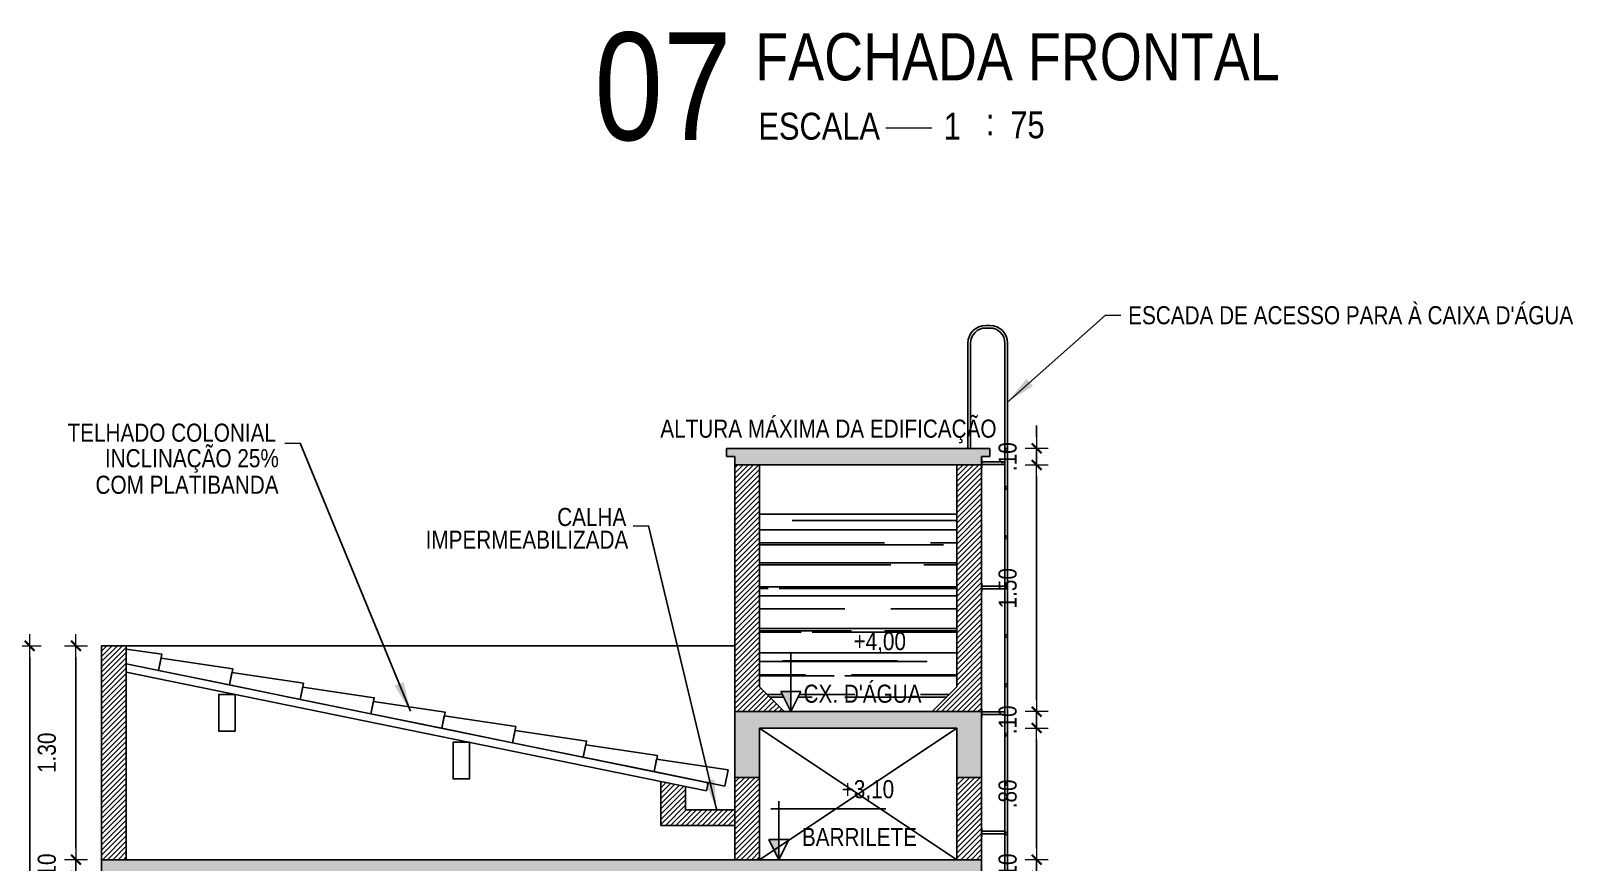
# Model space of a CAD drawing. Header units: millimetres. Extents: x -178 to 521, y -135 to 750.
# Drawn here: x -82.74 to -73.36, y 729.73 to 734.78 of the extents above; entities that cross this region are included whole.
import ezdxf
from ezdxf.enums import TextEntityAlignment as Align

# ---------------------------------------------------------------- set-up
doc = ezdxf.new("R2010")
doc.units = ezdxf.units.MM
doc.header["$LTSCALE"] = 20
doc.header["$MEASUREMENT"] = 0
doc.header["$PDSIZE"] = -5
doc.linetypes.add('HIDDEN2', pattern=[0.1875, 0.125, -0.0625])
doc.layers.get('0').update_dxf_attribs({"linetype": 'CONTINUOUS'})
doc.layers.get('Defpoints').update_dxf_attribs({"linetype": 'CONTINUOUS'})
for name, color, linetype, lineweight in [('A - V2', 4, 'CONTINUOUS', 20), ('E-Cta-W', 7, 'CONTINUOUS', 20), ('E-Pen-C', 4, 'CONTINUOUS', 15), ('E-Pen-G', 3, 'CONTINUOUS', 30), ('E-Txt-W', 7, 'CONTINUOUS', 20)]:
    doc.layers.add(name, color=color, linetype=linetype, lineweight=lineweight)
for name, color, linetype in [('COTA', 7, 'CONTINUOUS'), ('E-hatch', 8, 'CONTINUOUS'), ('E-pen-y', 2, 'CONTINUOUS'), ('E-txt-g', 3, 'CONTINUOUS'), ('E-TXT-Y', 2, 'CONTINUOUS'), ('V2', 11, 'CONTINUOUS')]:
    doc.layers.add(name, color=color, linetype=linetype)
doc.styles.add('F2', font='ARIALN.TTF')
doc.styles.add('REG60', font='romans.shx', dxfattribs={"width": 0.8, "height": 0.15})
doc.styles.add('REG80', font='romans.shx', dxfattribs={"width": 0.8, "height": 0.2})
doc.dimstyles.new('DIMENSION-1', dxfattribs={"dimtxt": 0.11, "dimasz": 0.07, "dimexe": 1, "dimexo": 0, "dimgap": 0.12, "dimtad": 1, "dimzin": 7, "dimdsep": 46, "dimtxsty": 'F2', "dimblk1": 'TRACO', "dimblk2": 'TRACO', "dimsah": 1, "dimcen": 1, "dimse1": 1, "dimse2": 1, "dimclrd": 256, "dimclre": 256, "dimclrt": 6, "dimadec": 0, "dimazin": 0, "dimtfac": 1, "dimtix": 1, "dimtmove": 2, "dimatfit": 3, "dimldrblk": 'TRACO', "dimfxl": 1, "dimtolj": 1, "dimtzin": 0, "dimarcsym": 0})
doc.dimstyles.get("Standard").update_dxf_attribs({"dimtxt": 0.18, "dimasz": 0.18, "dimexe": 0.18, "dimexo": 0.0625, "dimgap": 0.09, "dimtad": 0, "dimtih": 1, "dimtoh": 1, "dimdec": 4, "dimzin": 0, "dimdsep": 46, "dimtxsty": 'Standard', "dimcen": 0.09, "dimadec": 0, "dimazin": 0, "dimtfac": 1, "dimtdec": 4, "dimtofl": 0, "dimtmove": 0, "dimatfit": 3, "dimfxl": 1, "dimtolj": 1, "dimtzin": 0, "dimarcsym": 0})

# ---------------------------------------------------------------- blocks, each defined once
blk = doc.blocks.new('TXT-AMB75')
at = {"layer": 'E-txt-g', "style": 'REG80', "width": 0.8, "flags": 8}
blk.add_attdef('TXT', text='', height=0.2, dxfattribs=at).set_placement((0.005, 0.296), align=Align.CENTER)
at = {"layer": 'E-Txt-W', "style": 'REG60', "width": 0.8, "flags": 8}
blk.add_attdef('TXT', text='', height=0.15, dxfattribs=at).set_placement((0.005, 0.027), align=Align.CENTER)
blk = doc.blocks.new('TRACO')
at = {"layer": 'E-Pen-C'}
for p, q in [((-1, 0), (1, 0)), ((0, 1), (0, -1))]:
    blk.add_line(p, q, dxfattribs=at)
at = {"layer": 'E-Pen-G'}
blk.add_line((-0.42, -0.42), (0.42, 0.42), dxfattribs=at)
blk = doc.blocks.new('*D469')
at = {"linetype": 'Continuous', "lineweight": -2}
for p, q in [((-82.4618, 729.8132), (-82.4618, 729.8832)), ((-82.4618, 729.6432), (-82.4618, 729.7432)), ((-82.4618, 729.5732), (-82.4618, 729.5032))]:
    blk.add_line(p, q, dxfattribs=at)
at = {"layer": 'Defpoints', "color": 0, "linetype": 'Continuous'}
for p in [(-82.4618, 729.7432), (-82.3054, 729.7432), (-82.1554, 729.6432)]:
    blk.add_point(p, dxfattribs=at)
at = {"linetype": 'Continuous', "lineweight": -2, "xscale": 0.07, "yscale": 0.07, "zscale": 0.07}
for p, rotation in [((-82.4618, 729.7432), 270), ((-82.4618, 729.6432), 90)]:
    blk.add_blockref('TRACO', p, dxfattribs=dict(at, rotation=rotation))
at = {"color": 6, "linetype": 'Continuous', "insert": (-82.638, 729.6932), "char_height": 0.11, "attachment_point": 5, "rotation": 90, "style": 'F2'}
blk.add_mtext('\\A1;.10', dxfattribs=at)
blk = doc.blocks.new('*D470')
at = {"linetype": 'Continuous', "lineweight": -2}
blk.add_line((-82.4618, 729.8132), (-82.4618, 730.9732), dxfattribs=at)
at = {"layer": 'Defpoints', "color": 0, "linetype": 'Continuous'}
for p in [(-82.4618, 731.0432), (-82.3054, 731.0432), (-82.3054, 729.7432)]:
    blk.add_point(p, dxfattribs=at)
at = {"linetype": 'Continuous', "lineweight": -2, "xscale": 0.07, "yscale": 0.07, "zscale": 0.07}
for p, rotation in [((-82.4618, 731.0432), 90), ((-82.4618, 729.7432), 270)]:
    blk.add_blockref('TRACO', p, dxfattribs=dict(at, rotation=rotation))
at = {"color": 6, "linetype": 'Continuous', "insert": (-82.638, 730.3932), "char_height": 0.11, "attachment_point": 5, "rotation": 90, "style": 'F2'}
blk.add_mtext('\\A1;1.30', dxfattribs=at)
blk = doc.blocks.new('*D471')
at = {"linetype": 'Continuous', "lineweight": -2}
blk.add_line((-82.7421, 730.9732), (-82.7421, 726.7132), dxfattribs=at)
at = {"layer": 'Defpoints', "color": 0, "linetype": 'Continuous'}
for p in [(-82.3054, 731.0432), (-82.7421, 726.6432), (-82.3054, 726.6432)]:
    blk.add_point(p, dxfattribs=at)
at = {"linetype": 'Continuous', "lineweight": -2, "xscale": 0.07, "yscale": 0.07, "zscale": 0.07}
for p, rotation in [((-82.7421, 731.0432), 90), ((-82.7421, 726.6432), 270)]:
    blk.add_blockref('TRACO', p, dxfattribs=dict(at, rotation=rotation))
at = {"color": 6, "linetype": 'Continuous', "insert": (-82.9183, 728.8432), "char_height": 0.11, "attachment_point": 5, "rotation": 90, "style": 'F2'}
blk.add_mtext('\\A1;4.40', dxfattribs=at)
blk = doc.blocks.new('*D474')
at = {"linetype": 'Continuous', "lineweight": -2}
for p, q in [((-76.6207, 729.8132), (-76.6207, 729.8832)), ((-76.6207, 729.6432), (-76.6207, 729.7432)), ((-76.6207, 729.5732), (-76.6207, 729.5032))]:
    blk.add_line(p, q, dxfattribs=at)
at = {"layer": 'Defpoints', "color": 0, "linetype": 'Continuous'}
for p in [(-77.1054, 729.7432), (-76.6207, 729.7432), (-77.1054, 729.6432)]:
    blk.add_point(p, dxfattribs=at)
at = {"linetype": 'Continuous', "lineweight": -2, "xscale": 0.07, "yscale": 0.07, "zscale": 0.07}
for p, rotation in [((-76.6207, 729.7432), 270), ((-76.6207, 729.6432), 90)]:
    blk.add_blockref('TRACO', p, dxfattribs=dict(at, rotation=rotation))
at = {"color": 6, "linetype": 'Continuous', "insert": (-76.7968, 729.6932), "char_height": 0.11, "attachment_point": 5, "rotation": 90, "style": 'F2'}
blk.add_mtext('\\A1;.10', dxfattribs=at)
blk = doc.blocks.new('*D475')
at = {"linetype": 'Continuous', "lineweight": -2}
blk.add_line((-76.6207, 729.8132), (-76.6207, 730.4732), dxfattribs=at)
at = {"layer": 'Defpoints', "color": 0, "linetype": 'Continuous'}
for p in [(-77.1054, 730.5432), (-76.6207, 730.5432), (-77.1054, 729.7432)]:
    blk.add_point(p, dxfattribs=at)
at = {"linetype": 'Continuous', "lineweight": -2, "xscale": 0.07, "yscale": 0.07, "zscale": 0.07}
for p, rotation in [((-76.6207, 730.5432), 90), ((-76.6207, 729.7432), 270)]:
    blk.add_blockref('TRACO', p, dxfattribs=dict(at, rotation=rotation))
at = {"color": 6, "linetype": 'Continuous', "insert": (-76.7968, 730.1432), "char_height": 0.11, "attachment_point": 5, "rotation": 90, "style": 'F2'}
blk.add_mtext('\\A1;.80', dxfattribs=at)
blk = doc.blocks.new('*D476')
at = {"linetype": 'Continuous', "lineweight": -2}
for p, q in [((-76.6207, 730.7132), (-76.6207, 730.7832)), ((-76.6207, 730.5432), (-76.6207, 730.6432)), ((-76.6207, 730.4732), (-76.6207, 730.4032))]:
    blk.add_line(p, q, dxfattribs=at)
at = {"layer": 'Defpoints', "color": 0, "linetype": 'Continuous'}
for p in [(-77.1054, 730.6432), (-76.6207, 730.6432), (-77.1054, 730.5432)]:
    blk.add_point(p, dxfattribs=at)
at = {"linetype": 'Continuous', "lineweight": -2, "xscale": 0.07, "yscale": 0.07, "zscale": 0.07}
for p, rotation in [((-76.6207, 730.6432), 270), ((-76.6207, 730.5432), 90)]:
    blk.add_blockref('TRACO', p, dxfattribs=dict(at, rotation=rotation))
at = {"color": 6, "linetype": 'Continuous', "insert": (-76.7968, 730.5932), "char_height": 0.11, "attachment_point": 5, "rotation": 90, "style": 'F2'}
blk.add_mtext('\\A1;.10', dxfattribs=at)
blk = doc.blocks.new('*D477')
at = {"linetype": 'Continuous', "lineweight": -2}
blk.add_line((-76.6207, 730.7132), (-76.6207, 732.0732), dxfattribs=at)
at = {"layer": 'Defpoints', "color": 0, "linetype": 'Continuous'}
for p in [(-76.9554, 732.1432), (-76.6207, 732.1432), (-77.1054, 730.6432)]:
    blk.add_point(p, dxfattribs=at)
at = {"linetype": 'Continuous', "lineweight": -2, "xscale": 0.07, "yscale": 0.07, "zscale": 0.07}
for p, rotation in [((-76.6207, 732.1432), 90), ((-76.6207, 730.6432), 270)]:
    blk.add_blockref('TRACO', p, dxfattribs=dict(at, rotation=rotation))
at = {"color": 6, "linetype": 'Continuous', "insert": (-76.7968, 731.3932), "char_height": 0.11, "attachment_point": 5, "rotation": 90, "style": 'F2'}
blk.add_mtext('\\A1;1.50', dxfattribs=at)
blk = doc.blocks.new('*D478')
at = {"linetype": 'Continuous', "lineweight": -2}
for p, q in [((-76.6207, 732.3132), (-76.6207, 732.3832)), ((-76.6207, 732.1432), (-76.6207, 732.2432)), ((-76.6207, 732.0732), (-76.6207, 732.0032))]:
    blk.add_line(p, q, dxfattribs=at)
at = {"layer": 'Defpoints', "color": 0, "linetype": 'Continuous'}
for p in [(-76.9054, 732.2432), (-76.6207, 732.2432), (-76.9554, 732.1432)]:
    blk.add_point(p, dxfattribs=at)
at = {"linetype": 'Continuous', "lineweight": -2, "xscale": 0.07, "yscale": 0.07, "zscale": 0.07}
for p, rotation in [((-76.6207, 732.2432), 270), ((-76.6207, 732.1432), 90)]:
    blk.add_blockref('TRACO', p, dxfattribs=dict(at, rotation=rotation))
at = {"color": 6, "linetype": 'Continuous', "insert": (-76.7968, 732.1932), "char_height": 0.11, "attachment_point": 5, "rotation": 90, "style": 'F2'}
blk.add_mtext('\\A1;.10', dxfattribs=at)
blk = doc.blocks.new('IND_DES')
at = {"layer": 'E-Txt-W', "color": 7}
blk.add_line((0.0269, -0.2428), (0.1984, -0.2428), dxfattribs=at)
at = {"layer": 'E-txt-g', "color": 7, "style": 'F2'}
for s, p in [('ESCALA', (-0.4463, -0.2864)), ('1', (0.2426, -0.2864)), (':', (0.3988, -0.2706))]:
    blk.add_text(s, height=0.1, dxfattribs=at).set_placement(p)
blk.add_attdef('ESCALA', (0.4897, -0.2812), '', height=0.1, dxfattribs=at)
at = {"layer": 'E-Txt-W', "color": 6, "style": 'F2'}
blk.add_attdef('00', text='', height=0.4, dxfattribs=at).set_placement((-0.7083, -0.2881), align=Align.CENTER)
at = {"layer": 'E-TXT-Y', "color": 7, "style": 'F2'}
for tag, p in [('PROJETO', (-0.4563, 0.1829)), ('DESENHO', (-0.4582, -0.0658))]:
    blk.add_attdef(tag, p, '', height=0.175, dxfattribs=at)

msp = doc.modelspace()

# ---------------------------------------------------------------- hatches: boundary and pattern name
at = {"layer": 'COTA', "linetype": 'Continuous'}
h = msp.add_hatch(dxfattribs=at)
h.set_pattern_fill('AR-RROOF', color=8, scale=0.2, style=0)
h.set_pattern_definition([(0, (-2.1268, -9.25227), (0.44, 0.2), [3, -0.4, 1, -0.2]), (0, (-1.8608, -9.15227), (-0.2, 0.266), [0.6, -0.066, 1.2, -0.15]), (0, (-2.0268, -9.08227), (1.04, 0.134), [1.6, -0.28, 0.8, -0.2])])
h.paths.add_polyline_path([(-78.3054, 731.8432), (-78.3054, 730.7932), (-78.1554, 730.6432), (-78.1159, 730.6432), (-78.1768, 730.7651), (-78.0549, 730.7651), (-78.1159, 730.6432), (-77.2554, 730.6432), (-77.1054, 730.7932), (-77.1054, 731.8432)])
h.paths.add_polyline_path([(-77.7671, 730.9621), (-77.3821, 730.9621), (-77.3821, 731.1604), (-77.7671, 731.1604)], flags=24)
h.paths.add_polyline_path([(-78.0732, 730.6602), (-77.2854, 730.6602), (-77.2854, 730.8708), (-78.0732, 730.8708)], flags=24)
at = {"layer": 'E-hatch'}
h = msp.add_hatch(dxfattribs=at)
h.set_pattern_fill('ANSI38', color=256, scale=0.18, style=0)
h.set_pattern_definition([(45, (-2.126806, -9.252268), (-0.0159099026, 0.0159099026), []), (135, (-2.126806, -9.252268), (-0.0477297077, 0.0159099026), [0.05625, -0.03375])])
h.paths.add_polyline_path([(-78.4554, 729.6432), (-78.4554, 729.3432), (-78.3054, 729.3432), (-78.3054, 729.6432), (-77.1054, 729.6432), (-77.1054, 729.3432), (-76.9554, 729.3432), (-76.9554, 729.7432), (-82.3054, 729.7432), (-82.3054, 729.3432), (-82.1554, 729.3432), (-82.1554, 729.6432), (-81.2554, 729.6432), (-81.2554, 729.3432), (-81.1054, 729.3432), (-81.1054, 729.6432)])
h.paths.add_polyline_path([(-78.3054, 730.5432), (-77.1054, 730.5432), (-77.1054, 730.2432), (-76.9554, 730.2432), (-76.9554, 730.6432), (-78.4554, 730.6432), (-78.4554, 730.2432), (-78.3054, 730.2432)])
h.paths.add_polyline_path([(-76.9554, 732.1432), (-76.9554, 732.1932), (-76.9054, 732.1932), (-76.9054, 732.2432), (-78.5054, 732.2432), (-78.5054, 732.1932), (-78.4554, 732.1932), (-78.4554, 732.1432)])
h = msp.add_hatch(dxfattribs=at)
h.set_pattern_fill('ANSI31', color=256, scale=0.18, style=0)
h.set_pattern_definition([(45, (-2.126806, -9.252268), (-0.0159099026, 0.0159099026), [])])
h.paths.add_polyline_path([(-81.1054, 729.3432), (-81.2554, 729.3432), (-81.2554, 726.6432), (-81.1054, 726.6432)])
h.paths.add_polyline_path([(-82.1554, 729.3432), (-82.3054, 729.3432), (-82.3054, 726.6432), (-82.1554, 726.6432)])
h.paths.add_polyline_path([(-82.1554, 731.0432), (-82.3054, 731.0432), (-82.3054, 729.7432), (-82.1554, 729.7432)])
h.paths.add_polyline_path([(-78.3054, 732.1432), (-78.4554, 732.1432), (-78.4554, 730.6432), (-78.1554, 730.6432), (-78.3054, 730.7932)])
h.paths.add_polyline_path([(-76.9554, 732.1432), (-77.1054, 732.1432), (-77.1054, 730.7932), (-77.2554, 730.6432), (-76.9554, 730.6432)])
h.paths.add_polyline_path([(-76.9554, 730.2432), (-77.1054, 730.2432), (-77.1054, 729.7432), (-76.9554, 729.7432)])
h.paths.add_polyline_path([(-78.3054, 730.2432), (-78.4554, 730.2432), (-78.4554, 729.7432), (-78.3054, 729.7432)])
h.paths.add_polyline_path([(-78.4554, 730.0462), (-78.7554, 730.0462), (-78.7554, 730.1882), (-78.9054, 730.2189), (-78.9054, 729.952), (-78.4554, 729.952)])
h.paths.add_polyline_path([(-78.3054, 729.3432), (-78.4554, 729.3432), (-78.4554, 726.6432), (-78.3054, 726.6432)])
h.paths.add_polyline_path([(-76.9554, 729.3432), (-77.1054, 729.3432), (-77.1054, 729.1432), (-76.9554, 729.1432)])
h.paths.add_polyline_path([(-76.9554, 728.6432), (-77.1054, 728.6432), (-77.1054, 727.4363), (-77.1054, 727.4363), (-77.1054, 727.3868), (-77.1054, 726.6432), (-76.9554, 726.6432)])
h.paths.add_polyline_path([(-75.3054, 729.5432), (-75.5054, 729.5432), (-75.5054, 729.4932), (-75.4554, 729.4932), (-75.4554, 726.5432), (-75.3054, 726.5432)])

# ---------------------------------------------------------------- linework, layer by layer
at = {"color": 5, "linetype": 'Continuous'}
for p, q in [((-78.5054, 732.2432), (-76.9054, 732.2432)), ((-78.5054, 732.1932), (-78.5054, 732.2432)), ((-76.9054, 732.1932), (-76.9054, 732.2432)), ((-78.5054, 732.1932), (-78.4554, 732.1932)), ((-78.4554, 729.7432), (-78.4554, 732.1932)), ((-78.4554, 732.1432), (-76.9554, 732.1432)), ((-78.3054, 730.7932), (-78.3054, 732.1432)), ((-77.1054, 730.7932), (-77.1054, 732.1432)), ((-76.9554, 729.1432), (-76.9554, 732.1932)), ((-76.9554, 732.1932), (-76.9054, 732.1932)), ((-82.3054, 726.6432), (-82.3054, 731.0432)), ((-82.3054, 731.0432), (-82.1554, 731.0432)), ((-82.1554, 729.7432), (-82.1554, 731.0432)), ((-78.3054, 730.7932), (-78.1554, 730.6432)), ((-77.1054, 730.7932), (-77.2554, 730.6432)), ((-78.4554, 730.6432), (-76.9554, 730.6432)), ((-78.3054, 729.7432), (-78.3054, 730.5432)), ((-78.3054, 730.5432), (-77.1054, 730.5432)), ((-77.1054, 729.7432), (-77.1054, 730.5432)), ((-78.9054, 730.2189), (-78.9054, 729.952)), ((-78.7554, 730.1882), (-78.7554, 730.0462)), ((-78.4554, 730.2432), (-78.3054, 730.2432)), ((-77.1054, 730.2432), (-76.9554, 730.2432)), ((-78.7554, 730.0462), (-78.4554, 730.0462)), ((-78.9054, 729.952), (-78.4554, 729.952)), ((-82.3054, 729.7432), (-76.9554, 729.7432))]:
    msp.add_line(p, q, dxfattribs=at)
at = {"color": 7, "linetype": 'Continuous'}
for p, q in [((-78.3054, 731.8432), (-77.1054, 731.8432)), ((-82.1554, 731.0432), (-78.4554, 731.0432))]:
    msp.add_line(p, q, dxfattribs=at)
at = {"color": 2, "linetype": 'Continuous'}
msp.add_line((-82.1554, 729.7432), (-82.1554, 731.0432), dxfattribs=at)
for p, q in [((-78.1654, 730.9522), (-77.4662, 730.9522)), ((-78.1159, 730.9982), (-78.1159, 730.6432)), ((-78.1768, 730.7651), (-78.1159, 730.6432)), ((-78.1768, 730.7651), (-78.0549, 730.7651)), ((-78.1159, 730.6432), (-78.0549, 730.7651)), ((-78.1878, 730.0982), (-78.1878, 729.7432)), ((-78.2373, 730.0522), (-77.5382, 730.0522)), ((-78.2488, 729.8651), (-78.1878, 729.7432)), ((-78.2488, 729.8651), (-78.1268, 729.8651)), ((-78.1878, 729.7432), (-78.1268, 729.8651))]:
    msp.add_line(p, q)
at = {"color": 8, "linetype": 'HIDDEN2'}
for p, q in [((-78.3054, 730.5432), (-77.1054, 729.7432)), ((-77.1054, 730.5432), (-78.3054, 729.7432))]:
    msp.add_line(p, q, dxfattribs=at)
at = {"color": 6, "linetype": 'Continuous'}
msp.add_line((-78.6171, 730.211), (-78.6271, 730.162), dxfattribs=at)
for points in [[(-81.959, 730.8936), (-81.9389, 730.9916), (-82.1554, 731.0239)], [(-82.1554, 730.9337), (-81.8401, 730.8693)], [(-81.5286, 730.8057), (-81.5086, 730.9037), (-81.9436, 730.9686), (-81.959, 730.8936), (-81.5286, 730.8057)], [(-81.0983, 730.7178), (-81.0783, 730.8158), (-81.5133, 730.8807), (-81.5286, 730.8057), (-81.0983, 730.7178)], [(-80.6679, 730.6299), (-80.6479, 730.7279), (-81.0829, 730.7929), (-81.0983, 730.7178), (-80.6679, 730.6299)], [(-80.2376, 730.542), (-80.2176, 730.64), (-80.6526, 730.705), (-80.6679, 730.6299), (-80.2376, 730.542)], [(-79.8072, 730.4541), (-79.7872, 730.5521), (-80.2222, 730.6171), (-80.2376, 730.542), (-79.8072, 730.4541)], [(-79.3769, 730.3662), (-79.3569, 730.4642), (-79.7919, 730.5292), (-79.8072, 730.4541), (-79.3769, 730.3662)], [(-78.9465, 730.2783), (-78.9265, 730.3763), (-79.3616, 730.4413), (-79.3769, 730.3662), (-78.9465, 730.2783)]]:
    msp.add_lwpolyline(points)
at = {"color": 7}
msp.add_lwpolyline([(-78.5162, 730.1904), (-78.4962, 730.2884), (-78.9312, 730.3534), (-78.9465, 730.2783), (-78.5162, 730.1904)], dxfattribs=at)
for points in [[(-78.1768, 730.7651), (-78.1159, 730.7651), (-78.1159, 730.6432)], [(-78.2488, 729.8651), (-78.1878, 729.8651), (-78.1878, 729.7432)]]:
    msp.add_solid(points)
at = {"layer": 'A - V2', "color": 8}
for p, q in [((-77.0554, 732.2442), (-77.0054, 732.2442)), ((-77.0554, 732.2432), (-77.0554, 732.2442)), ((-77.0554, 732.2432), (-77.0054, 732.2432)), ((-77.0054, 732.2432), (-77.0054, 732.2442)), ((-76.9554, 732.1782), (-76.9554, 732.1282)), ((-76.9554, 732.1782), (-76.9544, 732.1782)), ((-76.9554, 732.1282), (-76.9544, 732.1282)), ((-76.9544, 732.1782), (-76.9544, 732.1282))]:
    msp.add_line(p, q, dxfattribs=at)
at = {"layer": 'E-pen-y', "color": 6}
for p, q in [((-82.1554, 730.9337), (-78.6171, 730.211)), ((-82.1554, 730.8827), (-78.6271, 730.162))]:
    msp.add_line(p, q, dxfattribs=at)
for points in [[(-81.4944, 730.7477), (-81.5932, 730.7477), (-81.5932, 730.525), (-81.4944, 730.525)], [(-80.0692, 730.4566), (-80.1681, 730.4566), (-80.1681, 730.2339), (-80.0692, 730.2339)]]:
    msp.add_lwpolyline(points, close=True, dxfattribs=at)
at = {"layer": 'V2', "color": 8}
for p, q in [((-76.9304, 732.9912), (-76.9054, 732.9912)), ((-76.9304, 732.9752), (-76.9054, 732.9752)), ((-77.0384, 732.8832), (-77.0384, 732.2432)), ((-77.0224, 732.8832), (-77.0224, 732.2432)), ((-76.8134, 732.8832), (-76.8134, 727.9532)), ((-76.7974, 732.8832), (-76.7974, 727.9532)), ((-76.9554, 732.1612), (-76.8134, 732.1612)), ((-76.9554, 732.1452), (-76.8134, 732.1452)), ((-76.9554, 731.4225), (-76.9554, 731.3725)), ((-76.9554, 731.4225), (-76.9544, 731.4225)), ((-76.9554, 731.4055), (-76.8134, 731.4055)), ((-76.9554, 731.3895), (-76.8134, 731.3895)), ((-76.9544, 731.4225), (-76.9544, 731.3725)), ((-76.9544, 731.3895), (-76.9544, 731.4055)), ((-76.9554, 731.3725), (-76.9544, 731.3725)), ((-76.9554, 730.658), (-76.9554, 730.608)), ((-76.9554, 730.658), (-76.9544, 730.658)), ((-76.9554, 730.641), (-76.8134, 730.641)), ((-76.9544, 730.658), (-76.9544, 730.608)), ((-76.9544, 730.625), (-76.9544, 730.641)), ((-76.9554, 730.625), (-76.8134, 730.625)), ((-76.9554, 730.608), (-76.9544, 730.608)), ((-76.9554, 729.9338), (-76.9554, 729.8838)), ((-76.9554, 729.9338), (-76.9544, 729.9338)), ((-76.9554, 729.9168), (-76.8134, 729.9168)), ((-76.9554, 729.9008), (-76.8134, 729.9008)), ((-76.9554, 729.8838), (-76.9544, 729.8838)), ((-76.9544, 729.9338), (-76.9544, 729.8838)), ((-76.9544, 729.9008), (-76.9544, 729.9168))]:
    msp.add_line(p, q, dxfattribs=at)
for centre in [(-76.8054, 732.2352), (-76.8054, 732.0032), (-76.8054, 731.7032), (-76.8054, 731.4032), (-76.8054, 731.1032), (-76.8054, 730.8032), (-76.8054, 730.5032), (-76.8054, 730.2032), (-76.8054, 729.9032)]:
    msp.add_circle(centre, 0.008, dxfattribs=at)
for centre, radius, start, end in [((-76.9304, 732.8832), 0.108, 90, 180), ((-76.9304, 732.8832), 0.092, 90, 180), ((-76.9054, 732.8832), 0.108, 0, 90), ((-76.9054, 732.8832), 0.092, 0, 90)]:
    msp.add_arc(centre, radius, start, end, dxfattribs=at)

# ---------------------------------------------------------------- block references
ref = msp.add_blockref('IND_DES', (-77.5821, 734.5888), dxfattribs=dict(xscale=1.636240131907927, yscale=1.636240131907927, zscale=1.636240131907927))
ref.add_attrib('00', '07', dxfattribs={"layer": 'E-Txt-W', "height": 0.6545, "style": 'F2'}).set_placement((-78.8926, 734.1174), align=Align.CENTER)
ref.add_attrib('DESENHO', 'FACHADA FRONTAL', (-78.3318, 734.4811), dxfattribs={"layer": 'E-TXT-Y', "color": 2, "height": 0.286342, "style": 'F2'})
ref.add_attrib('ESCALA', '75', (-76.7808, 734.1286), dxfattribs={"layer": 'E-txt-g', "color": 7, "height": 0.16362, "style": 'F2'})
ref = msp.add_blockref('TXT-AMB75', (-77.5786, 730.8008), dxfattribs=dict(xscale=0.7290000000000001, yscale=0.7290000000000001, zscale=0.7290000000000001))
ref.add_attrib('TXT', '+4,00', dxfattribs={"layer": 'E-txt-g', "color": 2, "height": 0.11, "style": 'F2'}).set_placement((-77.5746, 731.0169), align=Align.CENTER)
ref = msp.add_blockref('TXT-AMB75', (-77.6833, 730.4811), dxfattribs=dict(xscale=0.7290000000000001, yscale=0.7290000000000001, zscale=0.7290000000000001))
ref.add_attrib('TXT', "CX. D'ÁGUA", dxfattribs={"layer": 'E-txt-g', "color": 2, "height": 0.11, "style": 'F2'}).set_placement((-77.6793, 730.6972), align=Align.CENTER)
ref = msp.add_blockref('TXT-AMB75', (-77.6505, 729.9008), dxfattribs=dict(xscale=0.7290000000000001, yscale=0.7290000000000001, zscale=0.7290000000000001))
ref.add_attrib('TXT', '+3,10', dxfattribs={"layer": 'E-txt-g', "color": 2, "height": 0.11, "style": 'F2'}).set_placement((-77.6465, 730.1169), align=Align.CENTER)
ref = msp.add_blockref('TXT-AMB75', (-77.7018, 729.6099), dxfattribs=dict(xscale=0.7290000000000001, yscale=0.7290000000000001, zscale=0.7290000000000001))
ref.add_attrib('TXT', 'BARRILETE', dxfattribs={"layer": 'E-txt-g', "color": 2, "height": 0.11, "style": 'F2'}).set_placement((-77.6979, 729.826), align=Align.CENTER)

# ---------------------------------------------------------------- texts
at = {"color": 6, "style": 'F2'}
for s, p in [("ESCADA DE ACESSO PARA À CAIXA D'ÁGUA", (-76.0642, 732.998)), ('ALTURA MÁXIMA DA EDIFICAÇÃO', (-78.9087, 732.3085)), ('TELHADO COLONIAL', (-82.5126, 732.284)), ('INCLINAÇÃO 25%%%', (-82.2851, 732.1288)), ('COM PLATIBANDA', (-82.3424, 731.9673)), ('CALHA', (-79.5357, 731.7716)), ('IMPERMEABILIZADA', (-80.3354, 731.6335))]:
    msp.add_text(s, height=0.11, dxfattribs=at).set_placement(p)

# ---------------------------------------------------------------- dimensions: what is measured, and where the dimension line sits
at = {"color": 8, "linetype": 'Continuous'}
for base, p1, p2, picture, middle in [((-76.6207, 732.2432), (-76.9554, 732.1432), (-76.9054, 732.2432), '*D478', (-76.7968, 732.1932)), ((-76.6207, 732.1432), (-77.1054, 730.6432), (-76.9554, 732.1432), '*D477', (-76.7968, 731.3932)), ((-82.7421, 726.6432), (-82.3054, 731.0432), (-82.3054, 726.6432), '*D471', (-82.9183, 728.8432)), ((-82.4618, 731.0432), (-82.3054, 729.7432), (-82.3054, 731.0432), '*D470', (-82.638, 730.3932)), ((-76.6207, 730.6432), (-77.1054, 730.5432), (-77.1054, 730.6432), '*D476', (-76.7968, 730.5932)), ((-76.6207, 730.5432), (-77.1054, 729.7432), (-77.1054, 730.5432), '*D475', (-76.7968, 730.1432)), ((-82.4618, 729.7432), (-82.1554, 729.6432), (-82.3054, 729.7432), '*D469', (-82.638, 729.6932)), ((-76.6207, 729.7432), (-77.1054, 729.6432), (-77.1054, 729.7432), '*D474', (-76.7968, 729.6932))]:
    dim = msp.add_linear_dim(base=base, p1=p1, p2=p2, angle=90, dimstyle='DIMENSION-1', override={"dimfxl": 0.15}, dxfattribs=at)
    dim.commit()
    dim.dimension.update_dxf_attribs({"geometry": picture, "text_midpoint": middle})

# ---------------------------------------------------------------- leaders
at = {"layer": 'E-Cta-W', "color": 4}
for points in [[(-76.7974, 732.525), (-76.2019, 733.0525), (-76.1091, 733.0507)], [(-80.4282, 730.6457), (-81.0984, 732.2748), (-81.1911, 732.273)], [(-78.5669, 730.0495), (-78.9804, 731.7722), (-79.0731, 731.7705)]]:
    msp.add_leader(points, dimstyle='Standard', dxfattribs=at)

doc.saveas('drawing.dxf')
